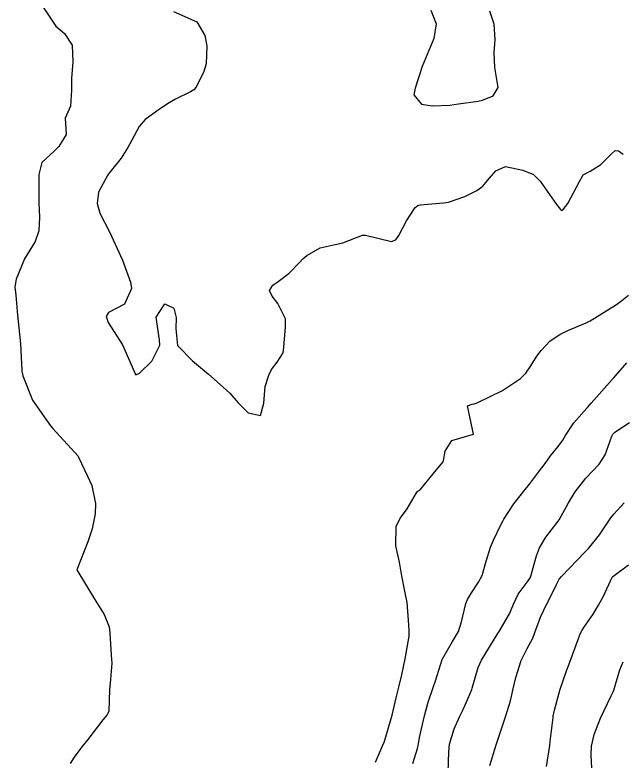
# Model space of a CAD drawing. Header units: metres. Extents: x 318500 to 325275, y 7408834 to 7428799.
# Drawn here: x 319878.3 to 319921.4, y 7411763 to 7411815.9 of the extents above; entities that cross this region are included whole.
import ezdxf

# ---------------------------------------------------------------- set-up
doc = ezdxf.new("R2010")
doc.units = ezdxf.units.M
doc.header["$MEASUREMENT"] = 0
doc.layers.add('Curvas de Nivel 1m', color=11, linetype='Continuous')
doc.layers.add('Curvas de Nivel 5m', color=15, linetype='Continuous')

msp = doc.modelspace()

# ---------------------------------------------------------------- linework, layer by layer
at = {"layer": 'Curvas de Nivel 1m', "flags": 128}
for points, elevation in [([(319880.216, 7411816.61), (319881.208, 7411815.124), (319881.84, 7411814.59), (319882.377, 7411813.768), (319882.422, 7411812.581), (319882.331, 7411811.413), (319882.337, 7411810.582), (319882.266, 7411809.45), (319881.881, 7411808.589), (319881.953, 7411807.432), (319881.422, 7411806.595), (319881.276, 7411806.419), (319881.095, 7411806.247), (319880.236, 7411805.455), (319880.009, 7411804.611), (319880.008, 7411803.659), (319880.012, 7411802.61), (319880.058, 7411801.581), (319880.026, 7411800.61), (319879.756, 7411799.866), (319878.99, 7411798.62), (319878.414, 7411797.183), (319878.321, 7411796.63), (319878.38, 7411796.054), (319878.514, 7411794.626), (319878.699, 7411792.838), (319878.719, 7411792.623), (319878.821, 7411790.681), (319878.82, 7411790.621), (319878.826, 7411790.567), (319878.877, 7411790.323), (319879.56, 7411788.613), (319880.833, 7411786.794), (319881.004, 7411786.597), (319882.801, 7411784.635), (319882.836, 7411784.569), (319883.455, 7411783.228), (319883.766, 7411782.555), (319884.038, 7411781.274), (319884.014, 7411780.551), (319883.794, 7411779.494), (319883.499, 7411778.558), (319882.7, 7411776.57), (319883.94, 7411774.551), (319884.653, 7411773.407), (319884.996, 7411772.536), (319885.047, 7411772.125), (319885.149, 7411770.535), (319885.192, 7411769.954), (319885.063, 7411768.535), (319885.032, 7411768.087), (319884.976, 7411766.536), (319884.827, 7411766.268), (319884.554, 7411765.956), (319883.486, 7411764.556), (319883.069, 7411764.025), (319882.521, 7411763.302), (319882.229, 7411762.86)], 729), ([(319889.562, 7411816.148), (319891.215, 7411815.433), (319891.772, 7411814.454), (319891.91, 7411813.736), (319891.885, 7411812.453), (319891.72, 7411811.906), (319891.155, 7411810.797), (319891.009, 7411810.606), (319890.775, 7411810.466), (319889.69, 7411809.934), (319889.137, 7411809.614), (319888.474, 7411809.155), (319887.551, 7411808.514), (319887.115, 7411808.002), (319886.595, 7411807.035), (319886.311, 7411806.528), (319885.853, 7411805.768), (319885.074, 7411804.793), (319884.963, 7411804.65), (319884.884, 7411804.543), (319884.25, 7411803.354), (319884.15, 7411802.553), (319884.349, 7411801.866), (319885.02, 7411800.54), (319885.937, 7411798.531), (319886.52, 7411796.971), (319886.579, 7411796.524), (319886.077, 7411795.401), (319884.943, 7411794.814), (319884.778, 7411794.542), (319884.934, 7411794.114), (319885.934, 7411792.53), (319886.803, 7411790.599), (319886.827, 7411790.521), (319886.879, 7411790.395), (319887.139, 7411790.516), (319888.033, 7411791.363), (319888.589, 7411792.495), (319888.559, 7411792.852), (319888.325, 7411794.499), (319888.949, 7411795.433), (319889.59, 7411795.124), (319889.756, 7411794.478), (319889.735, 7411793.671), (319889.836, 7411792.476), (319890.894, 7411791.397), (319892.028, 7411790.449), (319892.873, 7411789.71), (319893.549, 7411789.112), (319894.146, 7411788.421), (319894.849, 7411787.709), (319895.734, 7411787.51), (319895.956, 7411788.394), (319896.047, 7411789.567), (319896.312, 7411790.389), (319896.493, 7411790.779), (319896.894, 7411791.297), (319897.322, 7411791.958), (319897.368, 7411792.375), (319897.496, 7411793.81), (319897.501, 7411794.374), (319896.951, 7411795.451), (319896.55, 7411795.98), (319896.371, 7411796.389), (319896.595, 7411796.756), (319896.97, 7411797.015), (319897.745, 7411797.606), (319898.482, 7411798.365), (319898.728, 7411798.629), (319898.998, 7411798.864), (319899.949, 7411799.402), (319901.01, 7411799.64), (319901.567, 7411799.766), (319902.941, 7411800.301), (319903.02, 7411800.314), (319903.173, 7411800.298), (319905.014, 7411799.86), (319905.323, 7411799.967), (319905.516, 7411800.273), (319906.077, 7411801.311), (319906.681, 7411802.255), (319906.877, 7411802.418), (319907.043, 7411802.459), (319908.684, 7411802.587), (319909.046, 7411802.653), (319910.207, 7411803.054), (319911.059, 7411803.474), (319911.478, 7411803.779), (319911.803, 7411804.189), (319912.395, 7411804.865), (319913.085, 7411805.166), (319914.316, 7411804.917), (319915.077, 7411804.597), (319915.542, 7411804.135), (319916.708, 7411802.469), (319916.973, 7411802.121), (319917.049, 7411802.061), (319917.103, 7411802.066), (319917.171, 7411802.118), (319917.494, 7411802.553), (319918.334, 7411804.101), (319918.592, 7411804.582), (319919.081, 7411804.833), (319919.85, 7411805.317), (319920.591, 7411806.068), (319920.855, 7411806.312), (319921.103, 7411806.271), (319921.424, 7411806.057)], 728), ([(319907.785, 7411816.242), (319908.165, 7411815.286), (319908.003, 7411814.238), (319907.18, 7411812.25), (319906.69, 7411810.724), (319906.597, 7411810.258), (319907.14, 7411809.584), (319907.895, 7411809.483), (319909.139, 7411809.516), (319909.75, 7411809.605), (319911.144, 7411809.798), (319911.465, 7411809.876), (319912.212, 7411810.184), (319912.563, 7411810.775), (319912.331, 7411812.183), (319912.272, 7411813.259), (319912.354, 7411814.183), (319912.284, 7411815.252), (319911.968, 7411816.189)], 727), ([(319903.866, 7411762.941), (319904.448, 7411764.281), (319904.478, 7411764.344), (319904.542, 7411764.509), (319905.06, 7411766.273), (319905.344, 7411767.503), (319905.526, 7411768.266), (319905.738, 7411769.128), (319905.974, 7411770.26), (319906.254, 7411771.873), (319906.266, 7411772.256), (319906.231, 7411772.672), (319906.115, 7411774.258), (319905.987, 7411774.953), (319905.725, 7411776.265), (319905.568, 7411777.127), (319905.31, 7411778.271), (319905.339, 7411779.673), (319905.652, 7411780.266), (319906.125, 7411780.894), (319906.777, 7411782.043), (319906.866, 7411782.162), (319907.029, 7411782.246), (319907.952, 7411783.393), (319908.634, 7411784.222), (319908.684, 7411784.339), (319908.811, 7411784.985), (319909.282, 7411785.757), (319910.83, 7411786.2), (319910.389, 7411788.205), (319910.727, 7411788.335), (319910.862, 7411788.355), (319911.089, 7411788.423), (319912.871, 7411789.294), (319914.151, 7411790.151), (319914.52, 7411790.511), (319914.894, 7411791.043), (319915.317, 7411791.722), (319915.603, 7411792.133), (319916.243, 7411792.804), (319916.927, 7411793.264), (319917.508, 7411793.535), (319918.813, 7411794.092), (319918.941, 7411794.154), (319919.094, 7411794.239), (319920.96, 7411795.394), (319921.343, 7411795.678), (319921.795, 7411796.052)], 729), ([(319909.035, 7411762.215), (319909.063, 7411763.683), (319909.126, 7411764.214), (319909.454, 7411765.308), (319909.858, 7411766.207), (319910.092, 7411766.68), (319910.584, 7411767.816), (319910.693, 7411768.093), (319910.731, 7411768.198), (319911.154, 7411769.65), (319911.389, 7411770.188), (319912.573, 7411772.104), (319912.612, 7411772.17), (319912.623, 7411772.188), (319912.641, 7411772.216), (319913.363, 7411773.456), (319913.662, 7411774.155), (319913.985, 7411774.845), (319914.695, 7411775.811), (319914.832, 7411776.005), (319914.886, 7411776.138), (319915.275, 7411777.573), (319915.505, 7411778.132), (319915.956, 7411778.903), (319916.747, 7411779.947), (319916.828, 7411780.039), (319916.88, 7411780.118), (319917.551, 7411781.325), (319918.03, 7411782.101), (319918.79, 7411783.085), (319919.718, 7411784.076), (319920.154, 7411784.725), (319920.622, 7411786.063), (319920.688, 7411786.207), (319920.834, 7411786.344), (319921.872, 7411787.022)], 731), ([(319911.98, 7411762.716), (319912.426, 7411764.172), (319912.544, 7411764.536), (319913.087, 7411766.162), (319913.432, 7411767.302), (319913.623, 7411768.155), (319913.808, 7411768.946), (319914.202, 7411770.146), (319914.629, 7411771.011), (319915.024, 7411771.748), (319915.177, 7411772.135), (319915.57, 7411773.217), (319915.994, 7411774.127), (319916.223, 7411774.579), (319916.691, 7411775.546), (319916.892, 7411775.922), (319917.045, 7411776.115), (319918.717, 7411777.831), (319918.969, 7411778.086), (319919.751, 7411779.058), (319920.416, 7411780.065), (319920.551, 7411780.265), (319920.757, 7411780.536), (319921.499, 7411781.322)], 732), ([(319915.997, 7411762.646), (319916.218, 7411764.123), (319916.254, 7411764.412), (319916.461, 7411766.121), (319916.476, 7411766.206), (319916.568, 7411766.627), (319916.96, 7411768.114), (319917.375, 7411769.342), (319917.667, 7411770.104), (319918.261, 7411771.721), (319918.4, 7411772.094), (319918.485, 7411772.25), (319918.646, 7411772.487), (319919.292, 7411773.449), (319919.688, 7411774.075), (319920.028, 7411774.721), (319920.643, 7411776.061), (319920.701, 7411776.115), (319921.812, 7411776.946)], 733), ([(319919.239, 7411762.079), (319919.169, 7411763.442), (319919.174, 7411764.08), (319919.376, 7411764.906), (319919.816, 7411766.071), (319920.584, 7411767.66), (319920.722, 7411767.924), (319920.775, 7411768.058), (319921.18, 7411769.485), (319921.426, 7411770.052)], 734)]:
    msp.add_lwpolyline(points, dxfattribs=dict(at, elevation=elevation))
at = {"layer": 'Curvas de Nivel 5m', "elevation": 730, "flags": 128}
msp.add_lwpolyline([(319906.519, 7411762.861), (319906.86, 7411763.921), (319906.916, 7411764.244), (319906.989, 7411764.688), (319907.344, 7411766.238), (319907.602, 7411767.207), (319907.959, 7411768.229), (319908.117, 7411768.708), (319908.596, 7411770.22), (319908.621, 7411770.278), (319909.34, 7411771.506), (319909.75, 7411772.209), (319909.973, 7411772.884), (319910.275, 7411774.204), (319910.394, 7411774.484), (319910.681, 7411774.954), (319911.175, 7411775.711), (319911.431, 7411776.189), (319911.716, 7411777.191), (319912.013, 7411778.181), (319912.227, 7411778.678), (319912.743, 7411779.731), (319912.888, 7411780.028), (319912.968, 7411780.167), (319913.674, 7411781.249), (319914.379, 7411782.146), (319914.785, 7411782.662), (319915.428, 7411783.499), (319915.901, 7411784.129), (319916.276, 7411784.657), (319916.818, 7411785.313), (319917.157, 7411785.783), (319917.347, 7411786.112), (319917.94, 7411787.007), (319918.859, 7411788.046), (319918.878, 7411788.071), (319918.895, 7411788.089), (319919.16, 7411788.383), (319920.639, 7411790.064), (319920.753, 7411790.191), (319920.884, 7411790.334), (319921.696, 7411791.258)], dxfattribs=at)

doc.saveas('drawing.dxf')
